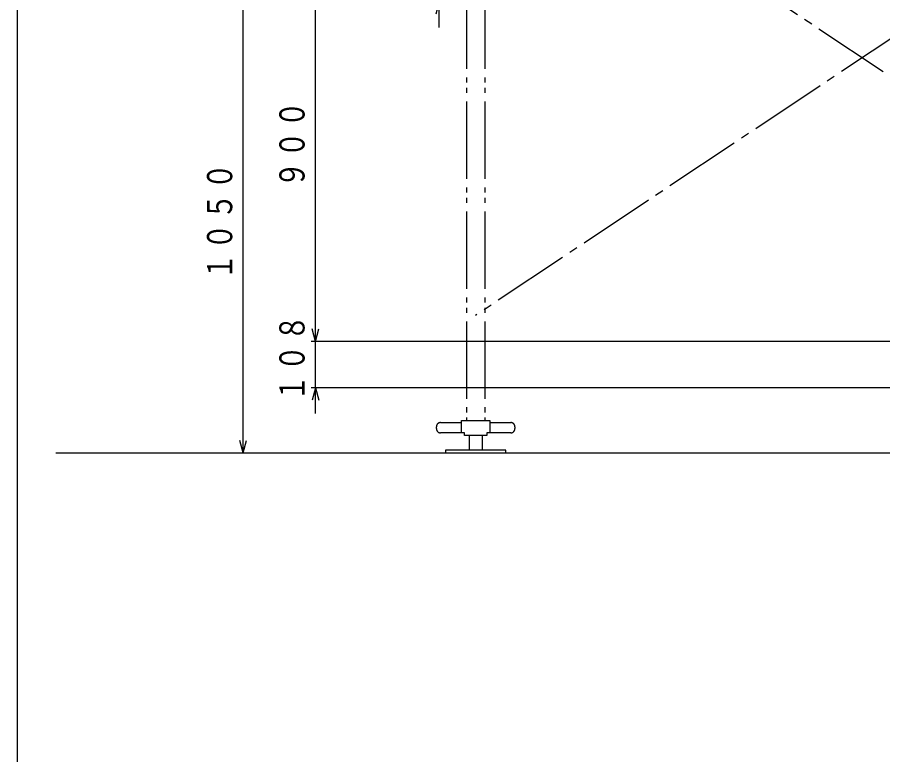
# Model space of a CAD drawing. Units: millimetres, scale not verified. Extents: x -7950 to 7710, y -5600 to 5443.
# Drawn here: x -7950 to -5936, y -3398 to -1681 of the extents above; entities that cross this region are included whole.
import ezdxf

# ---------------------------------------------------------------- set-up
doc = ezdxf.new("R2010")
doc.units = ezdxf.units.MM
doc.header["$LTSCALE"] = 20
doc.linetypes.add('CHAIN2', pattern=[12, 9, -1, 1, -1])
doc.linetypes.add('DOUBLE_CHAIN2', pattern=[12.8, 9, -1, 0.6, -0.6, 0.6, -1])
doc.layers.add('0-0_1', color=1, linetype='Continuous')
doc.layers.add('0-1_10', color=7, linetype='Continuous')
doc.styles.add('ＭＳ ゴシック', font='')
doc.styles.get('ＭＳ ゴシック').set_extended_font_data('MS Gothic')

msp = doc.modelspace()

# ---------------------------------------------------------------- linework, layer by layer
at = {"layer": '0-0_1', "color": 2, "linetype": 'DOUBLE_CHAIN2'}
for p, q in [((-6904.51, 2474.99), (-6904.51, -2619.51)), ((-6861.81, 2474.99), (-6861.81, -2619.51)), ((-6974.66, -2638.51), (-6974.66, -2634.51)), ((-6964.66, -2624.51), (-6916.16, -2624.51)), ((-6850.16, -2619.51), (-6850.16, -2648.51)), ((-6850.16, -2624.51), (-6801.66, -2624.51)), ((-6791.66, -2634.51), (-6791.66, -2638.51)), ((-6909.16, -2648.51), (-6964.66, -2648.51)), ((-6909.16, -2654.51), (-6909.16, -2648.51)), ((-6857.16, -2654.51), (-6909.16, -2654.51)), ((-6898.66, -2654.51), (-6898.66, -2689.01)), ((-6867.66, -2654.51), (-6867.66, -2689.01)), ((-6801.66, -2648.51), (-6857.16, -2648.51)), ((-6857.16, -2648.51), (-6857.16, -2654.51))]:
    msp.add_line(p, q, dxfattribs=at)
at = {"layer": '0-0_1', "color": 2, "linetype": 'CHAIN2'}
for p, q in [((-6883.16, -1175.01), (-5083.16, -2375.01)), ((-5083.16, -1175.01), (-6883.16, -2375.01))]:
    msp.add_line(p, q, dxfattribs=at)
at = {"layer": '0-0_1', "color": 4}
for p, q in [((-7255.82, -2435.56), (-7255.82, -1535.56)), ((-7424.21, -2695.01), (-7424.21, -1645.01)), ((-7255.82, -2435.56), (-7263.58, -2406.59)), ((-7255.82, -2435.56), (-7263.58, -2406.59)), ((-7255.82, -2435.56), (-7248.05, -2406.59)), ((-7255.82, -2435.56), (-7248.05, -2406.59)), ((-4923.16, -2435.56), (-7265.82, -2435.56)), ((-7255.82, -2435.56), (-7255.82, -2434.11)), ((-7255.82, -2543.56), (-7255.82, -2435.56)), ((-4763.16, -2543.56), (-7265.82, -2543.56)), ((-7255.82, -2543.56), (-7248.05, -2572.54)), ((-7424.21, -2695.01), (-7431.98, -2666.04)), ((-7424.21, -2695.01), (-7416.45, -2666.04))]:
    msp.add_line(p, q, dxfattribs=at)
at = {"layer": '0-0_1'}
msp.add_line((-7860.19, -2695.01), (4823.41, -2695.01), dxfattribs=at)
at = {"layer": '0-0_1', "color": 4}
for points in [[(-6968.31, -1705.01), (-6968.31, -1645.01), (-6976.08, -1673.99)], [(-7255.82, -2603.56), (-7255.82, -2543.56), (-7263.58, -2572.54)]]:
    msp.add_lwpolyline(points, dxfattribs=at)
at = {"layer": '0-0_1', "color": 2, "linetype": 'DOUBLE_CHAIN2'}
for points in [[(-6916.16, -2648.51), (-6916.16, -2619.51), (-6850.16, -2619.51)], [(-6813.16, -2695.01), (-6813.16, -2689.01), (-6953.16, -2689.01), (-6953.16, -2695.01)]]:
    msp.add_lwpolyline(points, dxfattribs=at)
for centre, start, end in [((-6964.66, -2634.51), 90, 180), ((-6964.66, -2638.51), 180, 270), ((-6801.66, -2634.51), 0, 90), ((-6801.66, -2638.51), 270, 0)]:
    msp.add_arc(centre, 10, start, end, dxfattribs=at)
at = {"layer": '0-1_10'}
msp.add_lwpolyline([(-7950, -5600), (7710, -5600), (7710, 5443.2), (-7950, 5443.2)], close=True, dxfattribs=at)

# ---------------------------------------------------------------- texts
at = {"layer": '0-0_1', "color": 7, "char_height": 58.65, "attachment_point": 7, "rotation": 90, "style": 'ＭＳ ゴシック'}
for s, insert in [('\\T1.17;\\W0.75;９００', (-7280.38, -2077.34)), ('\\T1.17;\\W0.75;１０５０', (-7448.77, -2291.79)), ('\\T1.17;\\W0.75;１０８', (-7280.38, -2574.66))]:
    msp.add_mtext(s, dxfattribs=dict(at, insert=insert))

doc.saveas('drawing.dxf')
